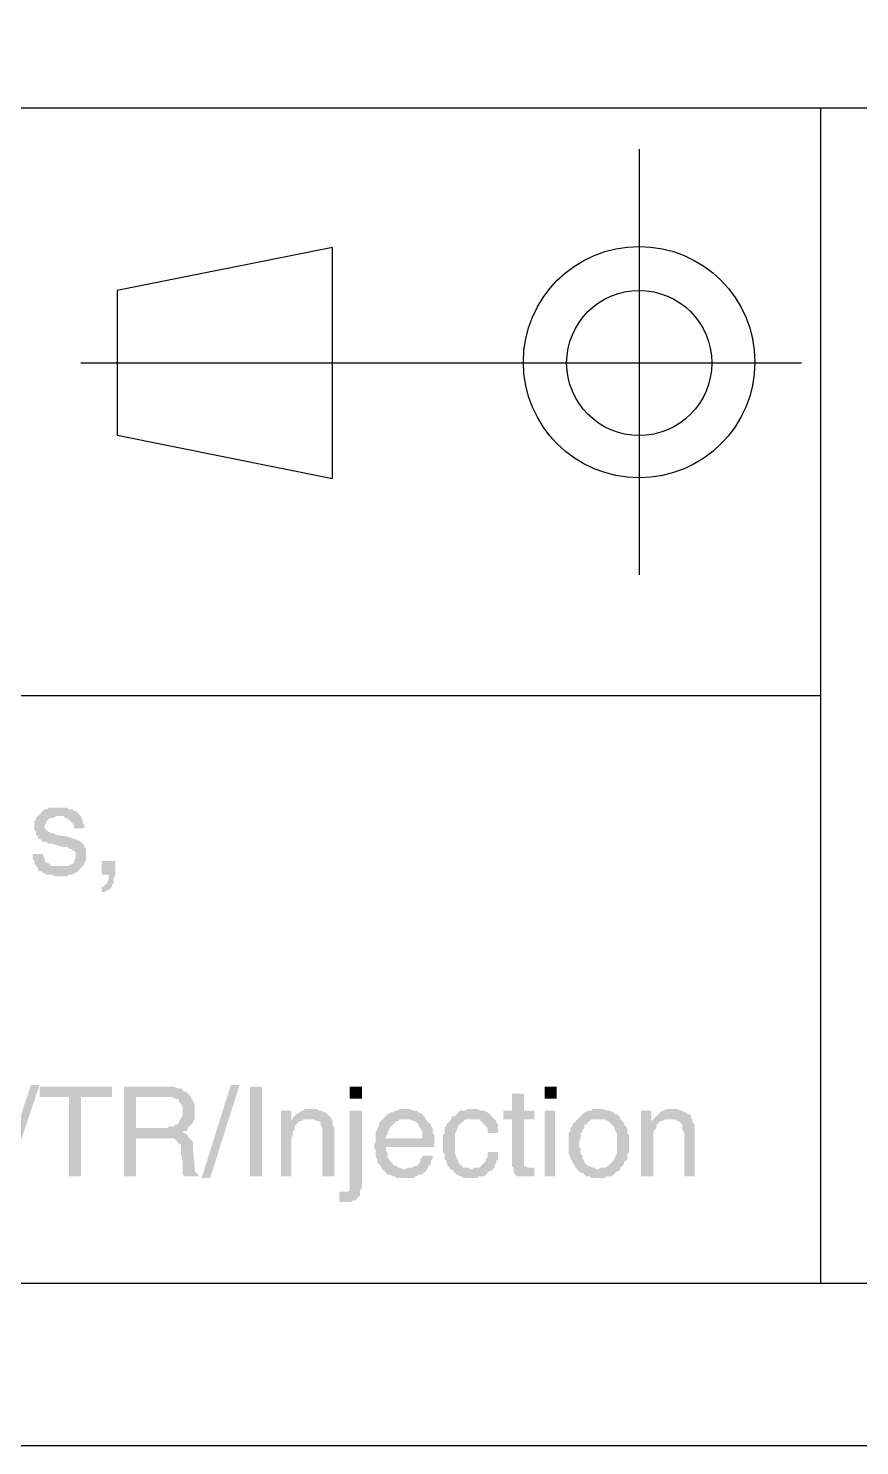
# Model space of a CAD drawing. Header units: inches. Extents: x 3613 to 8393, y -2205 to -794.
# Drawn here: x 3961.08 to 3982.84, y -1525.35 to -1488.23 of the extents above; entities that cross this region are included whole.
import ezdxf

# ---------------------------------------------------------------- set-up
doc = ezdxf.new("R2010")
doc.units = ezdxf.units.IN
doc.header["$MEASUREMENT"] = 0

msp = doc.modelspace()

# ---------------------------------------------------------------- hatches: boundary and pattern name
at = {"transparency": 33554559}
for points in [[(3961.867, -1508.639), (3961.642, -1508.639), (3961.551, -1508.684), (3961.506, -1508.684), (3961.461, -1508.729), (3961.416, -1508.774), (3961.371, -1508.819), (3961.326, -1508.865), (3961.28, -1508.91), (3961.28, -1508.955), (3961.235, -1509), (3961.235, -1509.226), (3961.28, -1509.271), (3961.28, -1509.361), (3961.326, -1509.406), (3961.326, -1509.451), (3961.371, -1509.451), (3961.416, -1509.496), (3961.461, -1509.542), (3961.551, -1509.542), (3961.596, -1509.587), (3961.687, -1509.587), (3962.003, -1509.677), (3962.093, -1509.677), (3962.138, -1509.722), (3962.228, -1509.722), (3962.228, -1509.767), (3962.273, -1509.767), (3962.319, -1509.812), (3962.319, -1509.948), (3962.273, -1510.038), (3962.273, -1510.083), (3962.228, -1510.128), (3962.183, -1510.128), (3962.138, -1510.173), (3961.912, -1510.173), (3961.326, -1510.219), (3961.326, -1510.264), (3961.371, -1510.309), (3961.416, -1510.309), (3961.461, -1510.354), (3961.506, -1510.354), (3961.551, -1510.399), (3961.687, -1510.399), (3961.777, -1510.444), (3962.093, -1510.444), (3962.138, -1510.399), (3962.228, -1510.399), (3962.273, -1510.354), (3962.319, -1510.354), (3962.364, -1510.309), (3962.409, -1510.264), (3962.409, -1510.264), (3962.454, -1510.219), (3962.499, -1510.173), (3962.544, -1510.128), (3962.544, -1510.083), (3962.589, -1509.993), (3962.589, -1509.722), (3962.544, -1509.677), (3962.544, -1509.632), (3962.499, -1509.587), (3962.499, -1509.587), (3962.454, -1509.542), (3962.409, -1509.496), (3962.364, -1509.496), (3962.273, -1509.451), (3962.228, -1509.451), (3962.138, -1509.406), (3961.822, -1509.361), (3961.822, -1509.361), (3961.732, -1509.316), (3961.687, -1509.316), (3961.596, -1509.271), (3961.596, -1509.271), (3961.551, -1509.226), (3961.506, -1509.181), (3961.506, -1509.09), (3961.551, -1509.045), (3961.551, -1509), (3961.596, -1508.955), (3961.642, -1508.91), (3961.732, -1508.91), (3961.822, -1508.865), (3962.454, -1508.865), (3962.409, -1508.819), (3962.364, -1508.774), (3962.319, -1508.729), (3962.273, -1508.729), (3962.228, -1508.684), (3962.138, -1508.684), (3962.093, -1508.639), (3961.957, -1508.639)], [(3962.454, -1508.865), (3961.867, -1508.865), (3962.003, -1508.865), (3962.048, -1508.91), (3962.093, -1508.91), (3962.138, -1508.955), (3962.138, -1508.955), (3962.183, -1509), (3962.228, -1509.045), (3962.273, -1509.09), (3962.273, -1509.181), (3962.544, -1509.181), (3962.544, -1509.09), (3962.499, -1509.045), (3962.499, -1508.955), (3962.454, -1508.91)], [(3961.461, -1509.858), (3961.19, -1509.858), (3961.19, -1509.993), (3961.235, -1510.038), (3961.235, -1510.083), (3961.28, -1510.173), (3961.326, -1510.219), (3961.912, -1510.173), (3961.687, -1510.173), (3961.642, -1510.128), (3961.596, -1510.083), (3961.551, -1510.083), (3961.506, -1510.038), (3961.506, -1509.993), (3961.461, -1509.903)], [(3963.357, -1510.038), (3962.996, -1510.038), (3962.996, -1510.399), (3963.176, -1510.399), (3963.176, -1510.534), (3963.131, -1510.625), (3963.086, -1510.67), (3963.041, -1510.715), (3962.996, -1510.715), (3962.996, -1510.85), (3963.086, -1510.85), (3963.131, -1510.805), (3963.176, -1510.805), (3963.221, -1510.76), (3963.266, -1510.715), (3963.266, -1510.67), (3963.311, -1510.625), (3963.311, -1510.489), (3963.357, -1510.399), (3963.357, -1510.309)], [(3961.371, -1515.905), (3960.558, -1518.342), (3960.333, -1518.342), (3961.145, -1515.905)], [(3963.266, -1515.95), (3961.371, -1515.95), (3961.371, -1516.221), (3962.138, -1516.221), (3962.138, -1518.297), (3962.454, -1518.297), (3962.454, -1516.221), (3963.266, -1516.221), (3963.266, -1516.086)], [(3964.665, -1515.95), (3963.582, -1515.95), (3963.582, -1518.297), (3963.898, -1518.297), (3963.898, -1517.304), (3964.665, -1517.304), (3965.252, -1517.259), (3965.252, -1517.214), (3965.162, -1517.169), (3965.117, -1517.169), (3965.117, -1517.124), (3965.207, -1517.124), (3965.252, -1517.079), (3965.252, -1517.034), (3963.898, -1517.034), (3963.898, -1516.221), (3965.342, -1516.221), (3965.297, -1516.176), (3965.252, -1516.131), (3965.207, -1516.086), (3965.162, -1516.086), (3965.117, -1516.041), (3965.072, -1515.995), (3964.981, -1515.995), (3964.891, -1515.95), (3964.756, -1515.95)], [(3966.606, -1515.905), (3965.839, -1518.342), (3965.613, -1518.342), (3966.38, -1515.905)], [(3966.877, -1518.297), (3966.877, -1515.95), (3967.193, -1515.95), (3967.193, -1518.297)], [(3969.81, -1516.266), (3969.81, -1515.95), (3969.495, -1515.95), (3969.495, -1516.266)], [(3974.053, -1516.131), (3973.737, -1516.131), (3973.737, -1516.582), (3973.511, -1516.582), (3973.511, -1516.808), (3973.737, -1516.808), (3973.737, -1518.026), (3973.782, -1518.072), (3973.782, -1518.207), (3973.827, -1518.252), (3973.827, -1518.252), (3973.872, -1518.297), (3974.324, -1518.297), (3974.324, -1518.072), (3974.143, -1518.072), (3974.098, -1518.026), (3974.053, -1518.026), (3974.053, -1516.808), (3974.324, -1516.808), (3974.324, -1516.582), (3974.053, -1516.582)], [(3974.91, -1516.266), (3974.91, -1515.95), (3974.594, -1515.95), (3974.594, -1516.266)], [(3965.342, -1516.221), (3964.665, -1516.221), (3964.846, -1516.221), (3964.936, -1516.266), (3964.981, -1516.266), (3965.026, -1516.311), (3965.026, -1516.357), (3965.072, -1516.402), (3965.117, -1516.492), (3965.117, -1516.627), (3965.117, -1516.718), (3965.072, -1516.763), (3965.072, -1516.808), (3965.026, -1516.853), (3965.026, -1516.898), (3964.981, -1516.943), (3964.936, -1516.943), (3964.891, -1516.988), (3964.756, -1516.988), (3964.711, -1517.034), (3963.898, -1517.034), (3965.252, -1517.034), (3965.297, -1516.988), (3965.342, -1516.943), (3965.388, -1516.898), (3965.388, -1516.853), (3965.433, -1516.808), (3965.433, -1516.402), (3965.388, -1516.357), (3965.388, -1516.311), (3965.342, -1516.266)], [(3968.502, -1516.537), (3968.321, -1516.537), (3968.276, -1516.582), (3968.231, -1516.582), (3968.186, -1516.627), (3968.095, -1516.672), (3968.05, -1516.718), (3968.005, -1516.763), (3967.96, -1516.853), (3968.231, -1516.853), (3968.276, -1516.808), (3968.411, -1516.808), (3968.998, -1516.763), (3968.953, -1516.718), (3968.908, -1516.672), (3968.908, -1516.672), (3968.863, -1516.627), (3968.818, -1516.627), (3968.772, -1516.582), (3968.682, -1516.582), (3968.637, -1516.537), (3968.547, -1516.537)], [(3970.939, -1516.537), (3970.803, -1516.537), (3970.713, -1516.582), (3970.668, -1516.582), (3970.623, -1516.627), (3970.578, -1516.627), (3970.487, -1516.672), (3970.442, -1516.718), (3970.397, -1516.763), (3970.352, -1516.808), (3971.074, -1516.808), (3971.164, -1516.853), (3971.21, -1516.853), (3971.255, -1516.898), (3971.3, -1516.943), (3971.3, -1516.988), (3971.345, -1517.034), (3971.39, -1517.124), (3971.39, -1517.304), (3970.442, -1517.304), (3970.172, -1517.349), (3970.172, -1517.395), (3970.126, -1517.485), (3970.126, -1517.53), (3970.172, -1517.62), (3970.172, -1517.801), (3970.217, -1517.846), (3970.217, -1517.936), (3970.262, -1517.981), (3970.307, -1518.026), (3970.307, -1518.072), (3970.352, -1518.117), (3970.352, -1518.117), (3970.397, -1518.162), (3970.442, -1518.207), (3970.487, -1518.252), (3970.533, -1518.252), (3970.623, -1518.297), (3970.668, -1518.297), (3970.713, -1518.342), (3971.164, -1518.342), (3971.21, -1518.297), (3971.255, -1518.297), (3971.3, -1518.252), (3971.39, -1518.252), (3971.435, -1518.207), (3971.48, -1518.162), (3971.525, -1518.117), (3970.894, -1518.117), (3970.803, -1518.072), (3970.758, -1518.072), (3970.713, -1518.026), (3970.668, -1518.026), (3970.623, -1517.981), (3970.578, -1517.936), (3970.578, -1517.936), (3970.533, -1517.891), (3970.487, -1517.801), (3970.487, -1517.711), (3970.442, -1517.62), (3970.442, -1517.53), (3971.706, -1517.53), (3971.706, -1517.214), (3971.661, -1517.169), (3971.661, -1517.034), (3971.616, -1516.988), (3971.616, -1516.943), (3971.571, -1516.898), (3971.525, -1516.853), (3971.48, -1516.808), (3971.48, -1516.763), (3971.435, -1516.718), (3971.39, -1516.672), (3971.3, -1516.627), (3971.255, -1516.582), (3971.164, -1516.582), (3971.074, -1516.537), (3971.029, -1516.537)], [(3972.699, -1516.537), (3972.564, -1516.537), (3972.518, -1516.582), (3972.383, -1516.582), (3972.338, -1516.627), (3972.293, -1516.672), (3972.248, -1516.718), (3972.202, -1516.718), (3972.157, -1516.763), (3972.157, -1516.808), (3972.879, -1516.808), (3972.925, -1516.853), (3972.97, -1516.898), (3973.015, -1516.943), (3973.06, -1516.988), (3973.105, -1517.034), (3973.105, -1517.169), (3973.376, -1517.169), (3973.376, -1516.943), (3973.331, -1516.898), (3973.331, -1516.853), (3973.286, -1516.808), (3973.241, -1516.763), (3973.195, -1516.718), (3973.195, -1516.672), (3973.15, -1516.672), (3973.105, -1516.627), (3973.015, -1516.582), (3972.925, -1516.582), (3972.834, -1516.537), (3972.789, -1516.537)], [(3975.994, -1516.537), (3975.858, -1516.537), (3975.813, -1516.582), (3975.723, -1516.582), (3975.678, -1516.627), (3975.633, -1516.627), (3975.587, -1516.672), (3975.542, -1516.718), (3975.497, -1516.763), (3975.452, -1516.808), (3975.452, -1516.808), (3975.407, -1516.853), (3975.362, -1516.898), (3975.317, -1516.943), (3975.317, -1516.988), (3975.271, -1517.034), (3975.271, -1517.124), (3975.226, -1517.169), (3975.226, -1517.44), (3975.226, -1517.711), (3975.271, -1517.801), (3975.271, -1517.846), (3975.317, -1517.891), (3975.317, -1517.936), (3975.362, -1517.981), (3975.407, -1518.072), (3975.452, -1518.117), (3975.994, -1518.117), (3975.948, -1518.117), (3975.903, -1518.072), (3975.858, -1518.072), (3975.768, -1518.026), (3975.723, -1518.026), (3975.678, -1517.981), (3975.633, -1517.936), (3975.633, -1517.891), (3975.587, -1517.846), (3975.587, -1517.756), (3975.542, -1517.711), (3975.542, -1517.575), (3975.497, -1517.53), (3975.497, -1517.395), (3975.542, -1517.304), (3975.542, -1517.169), (3975.587, -1517.124), (3975.587, -1517.079), (3975.633, -1517.034), (3975.633, -1516.943), (3975.678, -1516.943), (3975.723, -1516.898), (3975.768, -1516.853), (3975.813, -1516.808), (3975.994, -1516.808), (3976.58, -1516.763), (3976.535, -1516.718), (3976.49, -1516.672), (3976.445, -1516.672), (3976.4, -1516.627), (3976.31, -1516.582), (3976.219, -1516.582), (3976.129, -1516.537), (3976.084, -1516.537)], [(3977.934, -1516.537), (3977.799, -1516.537), (3977.709, -1516.582), (3977.663, -1516.582), (3977.618, -1516.627), (3977.573, -1516.672), (3977.528, -1516.718), (3977.483, -1516.763), (3977.393, -1516.853), (3977.663, -1516.853), (3977.754, -1516.808), (3977.889, -1516.808), (3978.431, -1516.763), (3978.431, -1516.718), (3978.386, -1516.672), (3978.34, -1516.672), (3978.295, -1516.627), (3978.25, -1516.627), (3978.205, -1516.582), (3978.16, -1516.582), (3978.07, -1516.537), (3978.025, -1516.537)], [(3967.96, -1516.582), (3967.689, -1516.582), (3967.689, -1518.297), (3967.96, -1518.297), (3967.96, -1517.395), (3967.96, -1517.304), (3968.005, -1517.214), (3968.005, -1517.124), (3968.05, -1517.079), (3968.05, -1516.988), (3968.095, -1516.943), (3968.095, -1516.943), (3968.141, -1516.898), (3968.186, -1516.853), (3967.96, -1516.853)], [(3968.998, -1516.763), (3968.411, -1516.808), (3968.547, -1516.808), (3968.637, -1516.853), (3968.682, -1516.853), (3968.727, -1516.898), (3968.727, -1516.943), (3968.772, -1517.034), (3968.772, -1518.297), (3969.088, -1518.297), (3969.088, -1517.034), (3969.043, -1516.943), (3969.043, -1516.853)], [(3969.81, -1516.582), (3969.495, -1516.582), (3969.495, -1518.658), (3969.449, -1518.703), (3969.224, -1518.703), (3969.224, -1518.974), (3969.54, -1518.974), (3969.585, -1518.929), (3969.675, -1518.929), (3969.675, -1518.884), (3969.72, -1518.839), (3969.765, -1518.794), (3969.765, -1518.658), (3969.81, -1518.613), (3969.81, -1518.523)], [(3970.352, -1516.808), (3970.352, -1516.808), (3970.307, -1516.853), (3970.262, -1516.898), (3970.262, -1516.988), (3970.217, -1517.034), (3970.217, -1517.079), (3970.172, -1517.124), (3970.172, -1517.349), (3970.442, -1517.304), (3970.442, -1517.259), (3970.487, -1517.169), (3970.487, -1517.124), (3970.533, -1517.079), (3970.533, -1517.034), (3970.578, -1516.988), (3970.623, -1516.943), (3970.668, -1516.898), (3970.713, -1516.853), (3970.758, -1516.853), (3970.803, -1516.808), (3970.939, -1516.808)], [(3972.157, -1516.808), (3972.112, -1516.853), (3972.067, -1516.898), (3972.022, -1516.943), (3972.022, -1516.988), (3971.977, -1517.034), (3971.977, -1517.169), (3971.932, -1517.214), (3971.932, -1517.665), (3971.977, -1517.711), (3971.977, -1517.846), (3972.022, -1517.891), (3972.022, -1517.936), (3972.067, -1518.026), (3972.112, -1518.072), (3972.112, -1518.117), (3972.699, -1518.117), (3972.654, -1518.117), (3972.609, -1518.072), (3972.473, -1518.072), (3972.428, -1518.026), (3972.383, -1517.981), (3972.338, -1517.936), (3972.338, -1517.891), (3972.293, -1517.846), (3972.293, -1517.801), (3972.248, -1517.711), (3972.248, -1517.169), (3972.293, -1517.124), (3972.293, -1517.079), (3972.338, -1516.988), (3972.338, -1516.943), (3972.383, -1516.943), (3972.428, -1516.898), (3972.473, -1516.853), (3972.518, -1516.808), (3972.699, -1516.808)], [(3974.865, -1518.297), (3974.865, -1516.582), (3974.594, -1516.582), (3974.594, -1518.297)], [(3976.58, -1516.763), (3975.994, -1516.808), (3976.174, -1516.808), (3976.219, -1516.853), (3976.264, -1516.853), (3976.31, -1516.898), (3976.355, -1516.943), (3976.4, -1516.988), (3976.445, -1517.079), (3976.445, -1517.124), (3976.49, -1517.169), (3976.49, -1517.711), (3976.445, -1517.756), (3976.445, -1517.801), (3976.4, -1517.891), (3976.355, -1517.936), (3976.355, -1517.936), (3976.31, -1517.981), (3976.264, -1518.026), (3976.174, -1518.072), (3976.084, -1518.072), (3975.994, -1518.117), (3975.452, -1518.117), (3975.497, -1518.162), (3975.542, -1518.207), (3975.587, -1518.207), (3975.633, -1518.252), (3975.678, -1518.297), (3975.768, -1518.297), (3975.813, -1518.342), (3976.174, -1518.342), (3976.219, -1518.297), (3976.355, -1518.297), (3976.4, -1518.252), (3976.445, -1518.207), (3976.49, -1518.162), (3976.535, -1518.162), (3976.58, -1518.117), (3976.58, -1518.072), (3976.625, -1518.026), (3976.671, -1517.981), (3976.671, -1517.936), (3976.716, -1517.891), (3976.761, -1517.846), (3976.761, -1517.711), (3976.806, -1517.665), (3976.806, -1517.44), (3976.806, -1517.214), (3976.761, -1517.169), (3976.761, -1517.034), (3976.716, -1516.988), (3976.671, -1516.943), (3976.671, -1516.898), (3976.625, -1516.853), (3976.58, -1516.808)], [(3977.393, -1516.582), (3977.122, -1516.582), (3977.122, -1518.297), (3977.438, -1518.297), (3977.438, -1517.395), (3977.438, -1517.124), (3977.483, -1517.079), (3977.528, -1516.988), (3977.528, -1516.943), (3977.528, -1516.943), (3977.573, -1516.898), (3977.618, -1516.853), (3977.393, -1516.853)], [(3978.431, -1516.763), (3977.889, -1516.808), (3978.025, -1516.808), (3978.07, -1516.853), (3978.115, -1516.853), (3978.16, -1516.898), (3978.16, -1516.898), (3978.205, -1516.943), (3978.205, -1517.079), (3978.25, -1517.169), (3978.25, -1518.297), (3978.521, -1518.297), (3978.521, -1516.943), (3978.476, -1516.898), (3978.476, -1516.853)], [(3965.252, -1517.259), (3964.665, -1517.304), (3964.891, -1517.304), (3964.936, -1517.349), (3964.981, -1517.395), (3964.981, -1517.395), (3965.026, -1517.44), (3965.072, -1517.485), (3965.072, -1517.711), (3965.117, -1517.891), (3965.117, -1518.162), (3965.117, -1518.252), (3965.162, -1518.297), (3965.523, -1518.297), (3965.523, -1518.252), (3965.478, -1518.207), (3965.433, -1518.162), (3965.433, -1518.026), (3965.388, -1517.575), (3965.388, -1517.395), (3965.342, -1517.349), (3965.297, -1517.304)], [(3973.376, -1517.665), (3973.105, -1517.665), (3973.105, -1517.801), (3973.06, -1517.846), (3973.06, -1517.891), (3973.015, -1517.936), (3972.97, -1517.981), (3972.925, -1518.026), (3972.879, -1518.072), (3972.744, -1518.072), (3972.699, -1518.117), (3972.112, -1518.117), (3972.157, -1518.117), (3972.202, -1518.162), (3972.248, -1518.207), (3972.293, -1518.252), (3972.383, -1518.297), (3972.428, -1518.297), (3972.473, -1518.342), (3972.834, -1518.342), (3972.879, -1518.297), (3973.015, -1518.297), (3973.06, -1518.252), (3973.105, -1518.207), (3973.15, -1518.162), (3973.195, -1518.162), (3973.241, -1518.117), (3973.286, -1518.072), (3973.286, -1518.026), (3973.331, -1517.936), (3973.331, -1517.891), (3973.376, -1517.846), (3973.376, -1517.756)], [(3971.661, -1517.756), (3971.39, -1517.756), (3971.39, -1517.801), (3971.345, -1517.846), (3971.345, -1517.891), (3971.3, -1517.981), (3971.255, -1518.026), (3971.21, -1518.026), (3971.119, -1518.072), (3971.029, -1518.072), (3970.939, -1518.117), (3971.525, -1518.117), (3971.525, -1518.072), (3971.571, -1518.026), (3971.616, -1517.981), (3971.616, -1517.891), (3971.661, -1517.846)]]:
    msp.add_hatch(color=256, dxfattribs=at).paths.add_polyline_path(points)

# ---------------------------------------------------------------- linework, layer by layer
msp.add_line((3619.928, -1521.095), (4029.183, -1521.095))
for points in [[(4033.221, -1525.354), (4033.221, -1228.354), (3613.221, -1228.354), (3613.221, -1525.354)], [(3963.402, -1495.099), (3963.402, -1498.89), (3969.043, -1500.019), (3969.043, -1493.971)]]:
    msp.add_lwpolyline(points, close=True)
for points in [[(3632.745, -1490.315), (4029.183, -1490.315)], [(3981.816, -1490.315), (3981.816, -1521.095)], [(3977.077, -1502.546), (3977.077, -1491.398)], [(3962.454, -1496.995), (3981.319, -1496.995)], [(3632.745, -1505.705), (3981.816, -1505.705)]]:
    msp.add_lwpolyline(points)
for centre, radius in [((3977.07, -1496.973), 3.031), ((3977.072, -1496.994), 1.9)]:
    msp.add_circle(centre, radius)

doc.saveas('drawing.dxf')
